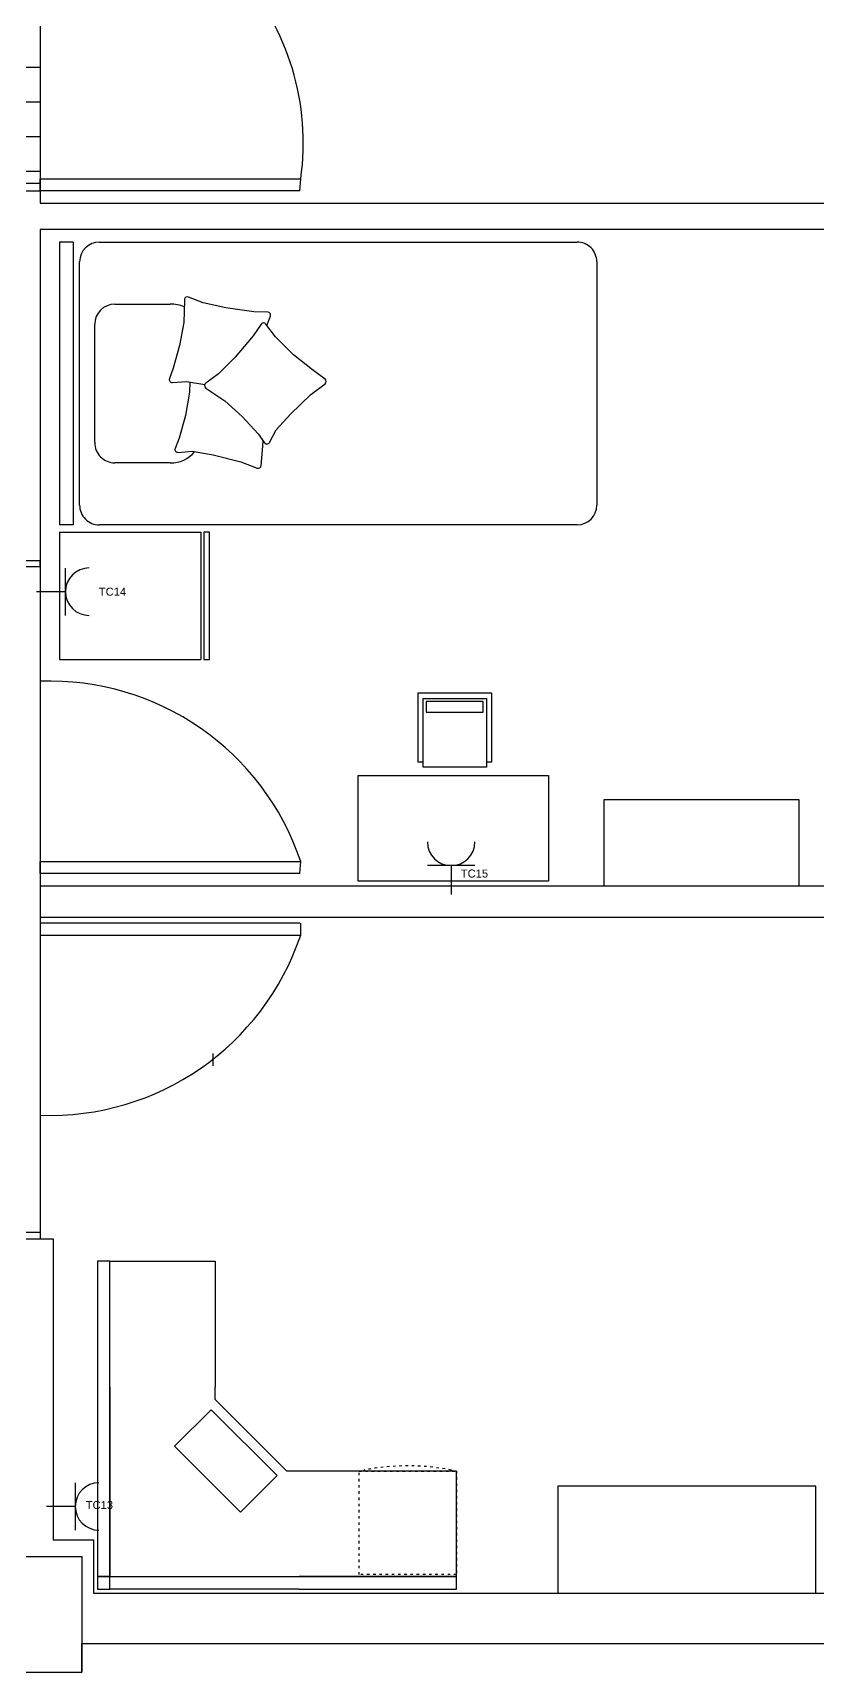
# Model space of a CAD drawing. Header units: millimetres. Extents: x 2377 to 4712, y -254 to 3188.
# Drawn here: x 2456.8 to 2511.4, y 1361.9 to 1475.9 of the extents above; entities that cross this region are included whole.
import ezdxf

# ---------------------------------------------------------------- set-up
doc = ezdxf.new("R2010")
doc.units = ezdxf.units.MM
doc.linetypes.add('ACAD_ISO03W100', pattern=[30, 12, -18])
doc.layers.add('Enchufes', color=30, linetype='Continuous')
doc.layers.add('Mobiliario', color=254, linetype='Continuous')
doc.styles.get("Standard").update_dxf_attribs({"font": 'arial.ttf'})

# ---------------------------------------------------------------- blocks, each defined once
blk = doc.blocks.new('*U7')
for p, q in [((-976.2, 0.3), (-976.2, -499.7)), ((-526.2, 0.3), (-976.2, 0.3)), ((-526.2, 0.3), (-526.2, -499.7)), ((500, -0.3), (-500, 0.3)), ((-500, -48.3), (-500, 0.3)), ((500, -48.8), (-500, -48.3)), ((500, -48.8), (500, -0.3)), ((-430, -71.4), (430, -71.4)), ((-500, -1830), (-500, -141.4)), ((-209.2, -124.8), (209.2, -124.8)), ((500, -141.4), (500, -1830)), ((-280.5, -391.6), (-280.5, -196)), ((280.5, -196), (280.5, -391.6)), ((-526.2, -499.7), (-976.2, -499.7)), ((430, -1900), (-430, -1900))]:
    blk.add_line(p, q)
for points in [[(204.7, -733.7), (237.6, -746.1, 0.517444), (251.8, -736.5), (252.9, -686.9), (267.1, -588.8), (285.5, -507.9), (305.6, -456.2, 0.51806), (296.2, -441.9), (215.9, -439.4), (134.1, -424.9), (54, -402.7), (17.6, -388.7, 0.550421), (3.4, -399.3), (7.1, -448.8), (-4.2, -514)], [(5, -461), (-31.1, -459.9), (-112.9, -445.4), (-193, -423.2), (-229.4, -409.2, 0.550421), (-243.6, -419.7), (-239.9, -469.3), (-252.7, -543.4), (-277, -641.2), (-299.4, -699, 0.502905), (-290.4, -713.2), (-235.5, -717.5), (-203.7, -720.9)]]:
    blk.add_lwpolyline(points, format="xyb")
blk.add_lwpolyline([(-526.3, -530.5), (-526.3, -510.8), (-976.2, -510.8), (-976.2, -530.5)], close=True)
blk.add_lwpolyline([(-108.6, -816.7), (-38.8, -889.4), (-1.9, -939.1, 0.502905), (15, -939.1), (47.8, -895), (100.9, -827.9), (165.1, -763.6), (209.9, -729.8, 0.517444), (209.3, -712.7), (167.9, -685.3), (92.5, -621), (33.8, -562.3), (0.9, -517.7, 0.51806), (-16.2, -518), (-61.2, -584.6), (-117, -646.1), (-178.5, -702.1), (-209.8, -725.4, 0.550421), (-208.4, -743.1), (-164.5, -766.4)], format="xyb", close=True)
for centre, radius, start, end in [((-430, -141.4), 70, 90, 180), ((430, -141.4), 70, 0, 90), ((-209.2, -196), 71.3, 89.99639, 180), ((209.2, -196), 71.3, 0, 90), ((-174.8, -395.7), 105.8, 177.773, 230.96522), ((174.8, -395.7), 105.8, 334.56547, 2.227), ((-430, -1830), 70, 180, 270), ((430, -1830), 70, 270, 0)]:
    blk.add_arc(centre, radius, start, end)
blk = doc.blocks.new('ESCRITORIO')
for p, q in [((3846.3234, 14796.1538), (3846.2634, 14796.1538)), ((3846.2634, 14796.1538), (3846.2634, 14796.0938)), ((3847.2384, 14796.1538), (3846.3234, 14796.1538)), ((3846.3234, 14796.1538), (3846.3234, 14796.0938)), ((3846.3234, 14796.0938), (3846.3234, 14796.1538)), ((3847.8484, 14796.1538), (3847.2384, 14796.1538)), ((3847.8484, 14796.0938), (3847.8484, 14796.1538)), ((3846.2634, 14795.1788), (3846.2634, 14796.0938)), ((3846.2634, 14796.0938), (3846.3234, 14796.0938)), ((3846.2634, 14796.0938), (3846.3234, 14796.0938)), ((3846.3234, 14796.0938), (3847.2384, 14796.0938)), ((3846.3234, 14796.0938), (3846.3234, 14795.1788)), ((3847.2384, 14796.0938), (3846.3234, 14796.0938)), ((3846.3234, 14796.0938), (3846.3234, 14795.1788)), ((3847.2384, 14796.0938), (3847.8484, 14796.0938)), ((3847.2384, 14796.0938), (3847.8484, 14796.0938)), ((3847.8484, 14796.0938), (3847.8484, 14795.5838)), ((3846.9529, 14795.7805), (3846.6347, 14795.4623)), ((3847.1296, 14795.6037), (3846.9529, 14795.7805)), ((3846.8114, 14795.2855), (3847.1296, 14795.6037)), ((3846.8334, 14795.2388), (3847.1784, 14795.5838)), ((3847.1784, 14795.5838), (3847.2384, 14795.5838)), ((3847.8484, 14795.5838), (3847.2384, 14795.5838)), ((3846.6347, 14795.4623), (3846.8114, 14795.2855)), ((3846.2634, 14795.1788), (3846.2634, 14794.4188)), ((3846.3234, 14795.1788), (3846.3234, 14794.4188)), ((3846.3234, 14794.4188), (3846.3234, 14795.1788)), ((3846.8334, 14795.1788), (3846.8334, 14795.2388)), ((3846.8334, 14794.4188), (3846.8334, 14795.1788)), ((3846.2634, 14794.4188), (3846.3234, 14794.4188)), ((3846.3234, 14794.4188), (3846.8334, 14794.4188))]:
    blk.add_line(p, q)
at = {"linetype": 'ACAD_ISO03W100', "ltscale": 0.001}
for p, q in [((3846.3334, 14794.4188), (3846.3334, 14794.8888)), ((3846.3334, 14794.8888), (3846.8334, 14794.8888)), ((3846.8334, 14794.8888), (3846.8334, 14794.4188)), ((3846.8334, 14794.4438), (3846.8334, 14794.8638)), ((3846.8334, 14794.8638), (3846.8385, 14794.8638)), ((3846.8334, 14794.4188), (3846.3334, 14794.4188)), ((3846.8385, 14794.4438), (3846.8334, 14794.4438))]:
    blk.add_line(p, q, dxfattribs=at)
blk.add_arc((3845.7414, 14794.6538), 1.117, 349.1637, 10.8363, dxfattribs=at)
blk = doc.blocks.new('A$C297D1C59')
for p, q in [((0, 1779, -35), (1800, 1779, -35)), ((0, 779, -35), (0, 1779, -35)), ((1800, 1779, -35), (1800, 779, -35)), ((1800, 779, -35), (0, 779, -35)), ((535, 650, -35), (535, 0, -35)), ((539, 650, -35), (535, 650, -35)), ((585, 650, -35), (539, 650, -35)), ((585, 50, -35), (585, 701, -35)), ((585, 701, -35), (1185, 701, -35)), ((1185, 701, -35), (1185, 50, -35)), ((1235, 650, -35), (1185, 650, -35)), ((1235, 0, -35), (1235, 650, -35)), ((616, 181, -35), (616, 81, -35)), ((1156, 181, -35), (616, 181, -35)), ((1156, 81, -35), (1156, 181, -35)), ((1185, 50, -35), (585, 50, -35)), ((616, 81, -35), (1156, 81, -35)), ((535, 0, -35), (1235, 0, -35))]:
    blk.add_line(p, q)

msp = doc.modelspace()

# ---------------------------------------------------------------- linework, layer by layer
at = {"transparency": 33554687}
for p, q in [((2457.33, 1485.98), (2457.33, 1465.4)), ((2457.33, 1473.46), (2453.98, 1473.46)), ((2457.33, 1471.05), (2453.98, 1471.05)), ((2457.33, 1468.64), (2453.98, 1468.64)), ((2457.33, 1466.23), (2453.98, 1466.23)), ((2457.33, 1465.4), (2449.29, 1465.4)), ((2457.33, 1465.4), (2457.33, 1464.88)), ((2449.29, 1464.88), (2457.33, 1464.88)), ((2457.33, 1464.88), (2457.33, 1464.03)), ((2457.33, 1464.03), (2571.87, 1464.03)), ((2519.69, 1462.2), (2457.33, 1462.2)), ((2457.33, 1462.2), (2457.33, 1437.6)), ((2457.33, 1439.16), (2449.29, 1439.16)), ((2449.29, 1438.76), (2457.33, 1438.76)), ((2457.33, 1438.76), (2457.33, 1439.16)), ((2457.33, 1438.76), (2457.33, 1392.02)), ((2457.33, 1416.55), (2533.76, 1416.55)), ((2457.33, 1414.97), (2457.33, 1413.96)), ((2457.33, 1414.38), (2533.87, 1414.38)), ((2457.33, 1396.3), (2457.33, 1396.3)), ((2448.18, 1392.47), (2457.33, 1392.47)), ((2448.18, 1392.02), (2458.22, 1392.02)), ((2448.18, 1392.02), (2458.23, 1392.02)), ((2458.23, 1392.02), (2458.23, 1371.08)), ((2458.23, 1371.08), (2461.02, 1371.08)), ((2461.02, 1371.08), (2461.02, 1367.36)), ((2450.19, 1369.91), (2460.23, 1369.91)), ((2460.23, 1369.91), (2460.23, 1361.87)), ((2461.02, 1367.36), (2554.01, 1367.36)), ((2460.23, 1361.87), (2460.23, 1363.88)), ((2460.23, 1363.88), (2588.17, 1363.88)), ((2450.19, 1361.87), (2460.23, 1361.87))]:
    msp.add_line(p, q, dxfattribs=at)
at = {"layer": 'Enchufes', "transparency": 33554687}
for p, q in [((2459.08, 1435.36), (2459.08, 1438.65)), ((2459.08, 1437.01), (2457.07, 1437.01)), ((2487.55, 1417.97), (2484.25, 1417.97)), ((2485.9, 1417.97), (2485.9, 1415.96)), ((2459.77, 1371.75), (2459.77, 1375.04)), ((2459.77, 1373.4), (2457.76, 1373.4))]:
    msp.add_line(p, q, dxfattribs=at)
for centre, start, end in [((2460.73, 1437.01), 89.9999, 269.9999), ((2485.9, 1419.61), 180, 0), ((2461.41, 1373.4), 89.9999, 269.9999)]:
    msp.add_arc(centre, 1.65, start, end, dxfattribs=at)
at = {"layer": 'Mobiliario', "transparency": 33554687}
for p, q in [((2457.33, 1464.88), (2457.33, 1465.72)), ((2457.33, 1465.72), (2475.44, 1465.72)), ((2475.37, 1464.88), (2475.44, 1465.72)), ((2475.37, 1464.88), (2457.33, 1464.88)), ((2496.54, 1416.55), (2496.54, 1422.55)), ((2496.54, 1422.55), (2510.08, 1422.55)), ((2510.08, 1422.55), (2510.08, 1416.55)), ((2457.33, 1417.41), (2457.33, 1418.25)), ((2457.33, 1418.25), (2475.44, 1418.25)), ((2475.37, 1417.41), (2475.44, 1418.25)), ((2475.37, 1417.41), (2457.33, 1417.41)), ((2475.37, 1413.96), (2457.33, 1413.96)), ((2457.33, 1413.96), (2457.33, 1413.12)), ((2475.44, 1413.12), (2475.44, 1413.96)), ((2457.33, 1413.12), (2475.44, 1413.12)), ((2469.32, 1404.9), (2469.32, 1404.05)), ((2511.26, 1374.8), (2493.31, 1374.8)), ((2493.31, 1374.8), (2493.31, 1367.36)), ((2511.26, 1367.36), (2511.26, 1374.8))]:
    msp.add_line(p, q, dxfattribs=at)
for centre, radius, start, end in [((2457.86, 1468.23), 17.76, 351.8946, 91.7099), ((2457.99, 1412.38), 18.41, 18.6033, 92.0621), ((2457.99, 1419), 18.41, 267.9379, 341.3967)]:
    msp.add_arc(centre, radius, start, end, dxfattribs=at)

# ---------------------------------------------------------------- block references
for name, p, xscale, yscale, zscale, rotation in [('*U7', (2458.66, 1451.49), 0.01966858317088766, 0.01966858317088766, 0.01966858317088766, 89.99999999999999), ('A$C297D1C59', (2492.66, 1429.96, 0.26), 0.007348771789205693, 0.007348771789205693, 0.007348771789205693, 180.0000000000004), ('ESCRITORIO', (215376.45, -53979.68), 14.38989853912143, 14.38989853912143, 14.38989853912143, 90)]:
    msp.add_blockref(name, p, dxfattribs=dict(at, xscale=xscale, yscale=yscale, zscale=zscale, rotation=rotation))

# ---------------------------------------------------------------- texts
at = {"layer": 'Enchufes', "transparency": 33554687, "char_height": 0.556, "attachment_point": 1}
for s, insert in [('TC14', (2461.4, 1437.29)), ('TC15', (2486.57, 1417.69)), ('TC13', (2460.49, 1373.78))]:
    msp.add_mtext_dynamic_manual_height_columns(s, width=1.9736, gutter_width=2.78, heights=[0], dxfattribs=dict(at, insert=insert))

doc.saveas('drawing.dxf')
